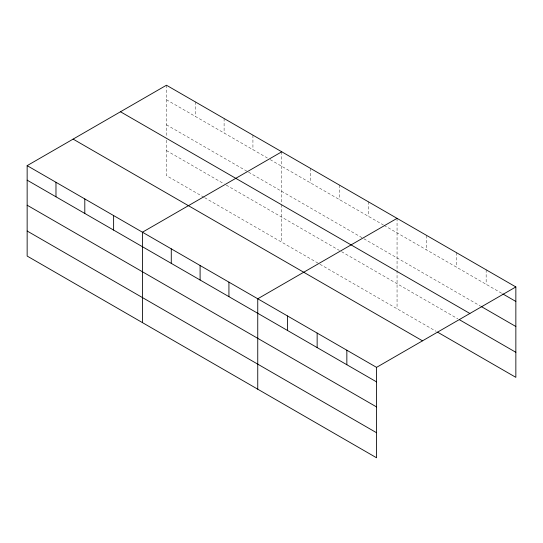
<?xml version="1.0" encoding="UTF-8"?>
<svg xmlns="http://www.w3.org/2000/svg" width="543" height="543" viewBox="0 0 543 543"><rect width="100%" height="100%" fill="white"/><g stroke="black" fill="none" stroke-linecap="round" stroke-linejoin="round"><path stroke-width="0.41" stroke-dasharray="2.71 2.04" d="M166.457 99.736L267.346 157.979M270.224 159.642L383.365 224.965M384.084 225.379L502.085 293.505M166.457 124.781L247.886 171.792M248.606 172.206L363.186 238.363M363.905 238.777L480.358 306.008M166.457 150.587L224.103 183.867M226.268 185.115L339.409 250.438M341.567 251.687L457.898 318.85M203.93 197.265L166.457 175.633L166.457 138.098M204.65 197.679L319.23 263.83M319.949 264.251L436.172 331.352M486.155 269.796L486.155 284.308M456.453 252.651L456.453 267.163M426.757 235.506L426.757 250.018M397.055 218.354L397.055 308.763M368.229 201.718L368.229 216.229M339.409 185.075L339.409 199.586M310.582 168.432L310.582 182.943M281.756 151.789L281.756 203.835M281.756 204.663L281.756 242.198M252.929 135.146L252.929 149.658M224.103 118.503L224.103 133.015M195.283 101.86L195.283 116.372M166.457 85.224L166.457 137.264"/><path stroke-width="0.81" d="M27.15 165.649L376.543 367.367L376.543 457.776L27.15 256.058L27.15 165.649L166.457 85.224L515.85 286.942L515.85 377.351L437.617 332.187M281.756 151.789L142.449 232.214L142.449 322.623M397.055 218.354L257.749 298.786L257.749 389.195M376.543 367.367L515.85 286.942M502.811 293.926L515.85 301.453M481.078 306.428L515.85 326.499M120.485 111.763L469.878 313.481M459.351 319.684L515.85 352.305M73.122 139.11L422.515 340.828M27.15 180.161L376.543 381.878M27.15 205.206L376.543 406.924M27.15 231.013L376.543 432.73M346.848 350.221L346.848 364.733M317.146 333.076L317.146 347.588M287.451 315.931L287.451 330.443M228.929 282.143L228.929 296.654M200.102 265.5L200.102 280.012M171.276 248.857L171.276 263.369M113.623 215.571L113.623 230.083M84.803 198.935L84.803 213.447M55.977 182.292L55.977 196.804"/></g></svg>
